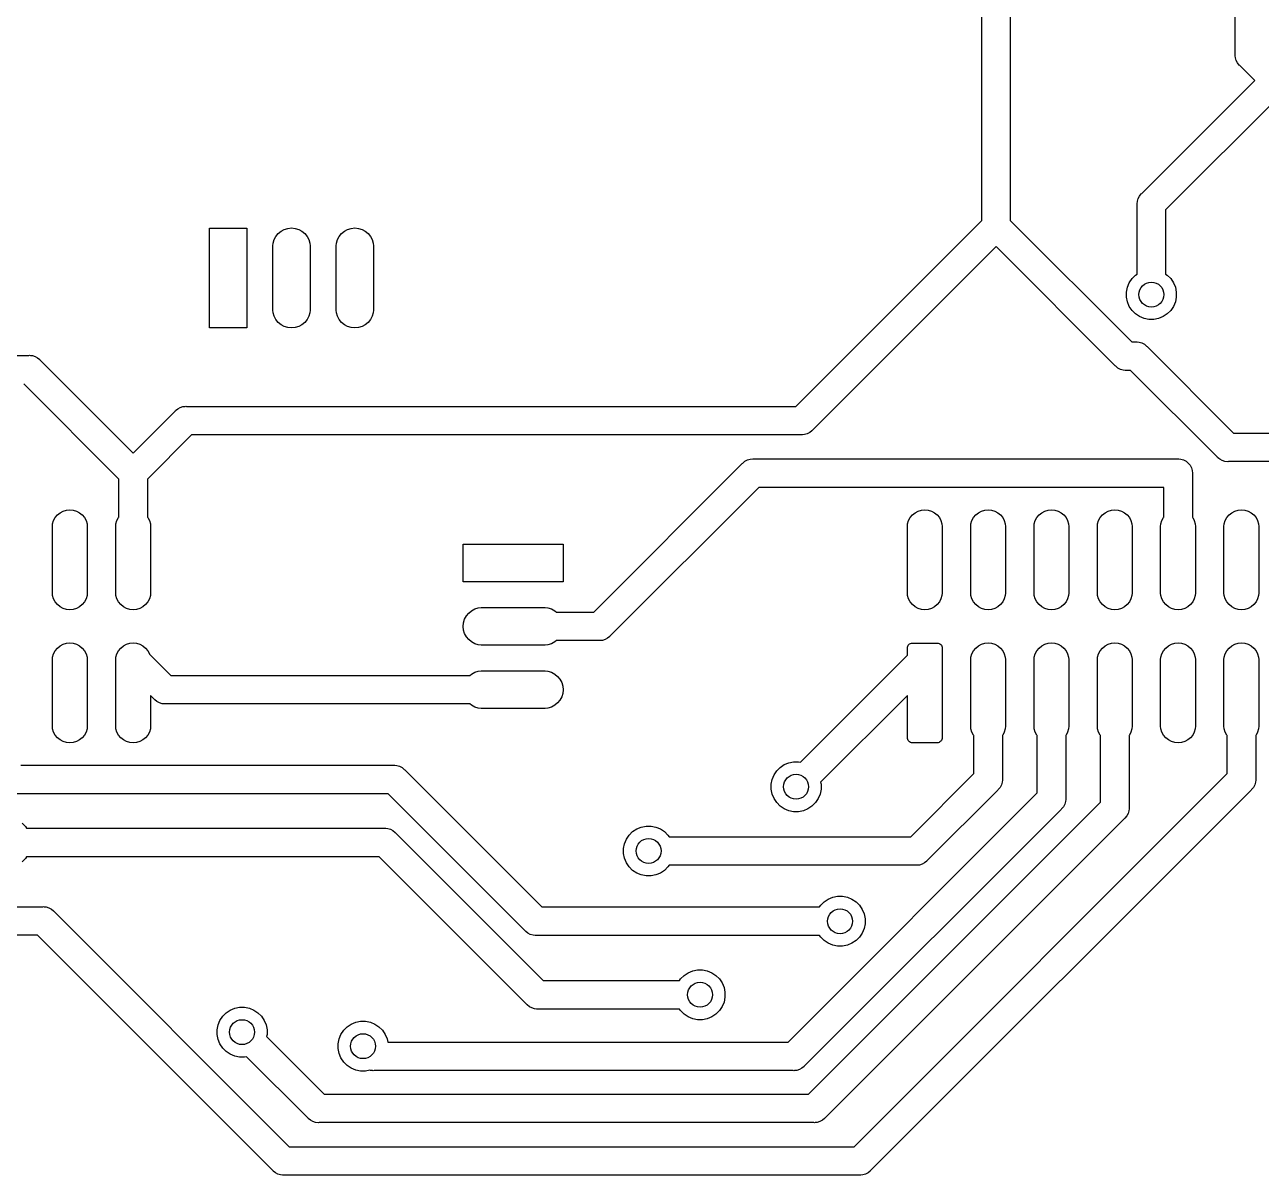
# Model space of a CAD drawing. Extents: x 0.18 to 6.66, y 0.19 to 4.01.
# Drawn here: x 3.454 to 5.406, y 0.283 to 2.1 of the extents above; entities that cross this region are included whole.
import ezdxf

# ---------------------------------------------------------------- set-up
doc = ezdxf.new("R2010")
doc.units = 0
doc.header["$MEASUREMENT"] = 0
doc.layers.add('BLACK', color=7, linetype='CONTINUOUS')

msp = doc.modelspace()

# ---------------------------------------------------------------- linework, layer by layer
at = {"layer": 'BLACK', "linetype": 'CONTINUOUS'}
for p, q in [((5.36503, 2.05305), (5.36503, 3.3818)), ((4.96497, 1.79082), (4.96497, 2.93428)), ((5.00997, 2.9425), (5.00997, 1.79082)), ((5.36492, 2.05194), (5.36503, 2.05305)), ((5.36503, 2.05084), (5.36492, 2.05194)), ((5.36536, 2.04753), (5.36503, 2.05084)), ((5.36664, 2.04329), (5.36536, 2.04753)), ((5.36873, 2.03938), (5.36664, 2.04329)), ((5.37154, 2.03596), (5.36873, 2.03938)), ((5.3724, 2.03525), (5.37154, 2.03596)), ((5.39594, 2.01172), (5.3724, 2.03525)), ((5.21766, 1.83345), (5.39594, 2.01172)), ((5.43708, 1.98922), (5.25529, 1.80744)), ((5.21018, 1.81676), (5.21062, 1.82117)), ((5.21029, 1.81565), (5.21018, 1.81676)), ((5.21062, 1.82117), (5.2119, 1.82541)), ((5.2119, 1.82541), (5.21399, 1.82932)), ((5.21399, 1.82932), (5.21495, 1.83049)), ((5.21495, 1.83049), (5.2168, 1.83274)), ((5.2168, 1.83274), (5.21766, 1.83345)), ((5.21029, 1.7061), (5.21029, 1.81565)), ((5.25529, 1.80744), (5.25529, 1.7061)), ((3.74547, 1.62126), (3.74547, 1.77874)), ((3.74547, 1.77874), (3.80453, 1.77874)), ((3.80453, 1.77874), (3.80453, 1.62126)), ((3.86365, 1.77662), (3.86921, 1.77831)), ((3.86921, 1.77831), (3.875, 1.77888)), ((3.875, 1.77888), (3.88079, 1.77831)), ((3.88079, 1.77831), (3.88635, 1.77662)), ((3.96365, 1.77662), (3.96921, 1.77831)), ((3.96921, 1.77831), (3.975, 1.77888)), ((3.975, 1.77888), (3.98079, 1.77831)), ((3.98079, 1.77831), (3.98635, 1.77662)), ((4.67145, 1.4973), (4.96497, 1.79082)), ((5.00997, 1.79082), (5.20181, 1.59898)), ((3.8459, 1.755), (3.84759, 1.76057)), ((3.84759, 1.76057), (3.85033, 1.7657)), ((3.85033, 1.7657), (3.85402, 1.77019)), ((3.85402, 1.77019), (3.85852, 1.77388)), ((3.85852, 1.77388), (3.86365, 1.77662)), ((3.88635, 1.77662), (3.89148, 1.77388)), ((3.89148, 1.77388), (3.89598, 1.77019)), ((3.89598, 1.77019), (3.89967, 1.7657)), ((3.89967, 1.7657), (3.90241, 1.76057)), ((3.90241, 1.76057), (3.9041, 1.755)), ((3.9459, 1.755), (3.94759, 1.76057)), ((3.94759, 1.76057), (3.95033, 1.7657)), ((3.95033, 1.7657), (3.95402, 1.77019)), ((3.95402, 1.77019), (3.95852, 1.77388)), ((3.95852, 1.77388), (3.96365, 1.77662)), ((3.98635, 1.77662), (3.99148, 1.77388)), ((3.99148, 1.77388), (3.99598, 1.77019)), ((3.99598, 1.77019), (3.99967, 1.7657)), ((3.99967, 1.7657), (4.00241, 1.76057)), ((4.00241, 1.76057), (4.0041, 1.755)), ((3.84547, 1.75066), (3.8459, 1.755)), ((3.84547, 1.64934), (3.84547, 1.75066)), ((3.9041, 1.755), (3.90453, 1.75066)), ((3.90453, 1.75066), (3.90453, 1.64934)), ((3.94547, 1.75066), (3.9459, 1.755)), ((3.94547, 1.64934), (3.94547, 1.75066)), ((4.0041, 1.755), (4.00453, 1.75066)), ((4.00453, 1.75066), (4.00453, 1.64934)), ((4.98747, 1.74968), (4.69746, 1.45967)), ((5.1758, 1.56135), (4.98747, 1.74968)), ((5.1979, 1.69244), (5.20221, 1.69888)), ((5.20221, 1.69888), (5.20769, 1.70437)), ((5.20769, 1.70437), (5.21029, 1.7061)), ((5.25529, 1.7061), (5.25789, 1.70437)), ((5.25789, 1.70437), (5.26337, 1.69888)), ((5.26337, 1.69888), (5.26768, 1.69244)), ((5.19342, 1.67766), (5.19493, 1.68527)), ((5.19493, 1.68527), (5.1979, 1.69244)), ((5.26768, 1.69244), (5.27065, 1.68527)), ((5.27065, 1.68527), (5.27216, 1.67766)), ((5.19342, 1.66991), (5.19342, 1.67766)), ((5.19493, 1.6623), (5.19342, 1.66991)), ((5.1979, 1.65514), (5.19493, 1.6623)), ((5.27065, 1.6623), (5.26768, 1.65514)), ((5.27216, 1.66991), (5.27065, 1.6623)), ((5.27216, 1.67766), (5.27216, 1.66991)), ((3.8459, 1.645), (3.84547, 1.64934)), ((3.84759, 1.63943), (3.8459, 1.645)), ((3.9041, 1.645), (3.90241, 1.63943)), ((3.90453, 1.64934), (3.9041, 1.645)), ((3.9459, 1.645), (3.94547, 1.64934)), ((3.94759, 1.63943), (3.9459, 1.645)), ((4.0041, 1.645), (4.00241, 1.63943)), ((4.00453, 1.64934), (4.0041, 1.645)), ((5.20221, 1.64869), (5.1979, 1.65514)), ((5.20769, 1.64321), (5.20221, 1.64869)), ((5.21414, 1.6389), (5.20769, 1.64321)), ((5.25789, 1.64321), (5.25144, 1.6389)), ((5.26337, 1.64869), (5.25789, 1.64321)), ((5.26768, 1.65514), (5.26337, 1.64869)), ((3.80453, 1.62126), (3.74547, 1.62126)), ((3.85033, 1.6343), (3.84759, 1.63943)), ((3.85402, 1.62981), (3.85033, 1.6343)), ((3.85852, 1.62612), (3.85402, 1.62981)), ((3.86365, 1.62338), (3.85852, 1.62612)), ((3.86921, 1.62169), (3.86365, 1.62338)), ((3.875, 1.62112), (3.86921, 1.62169)), ((3.88079, 1.62169), (3.875, 1.62112)), ((3.88635, 1.62338), (3.88079, 1.62169)), ((3.89148, 1.62612), (3.88635, 1.62338)), ((3.89598, 1.62981), (3.89148, 1.62612)), ((3.89967, 1.6343), (3.89598, 1.62981)), ((3.90241, 1.63943), (3.89967, 1.6343)), ((3.95033, 1.6343), (3.94759, 1.63943)), ((3.95402, 1.62981), (3.95033, 1.6343)), ((3.95852, 1.62612), (3.95402, 1.62981)), ((3.96365, 1.62338), (3.95852, 1.62612)), ((3.96921, 1.62169), (3.96365, 1.62338)), ((3.975, 1.62112), (3.96921, 1.62169)), ((3.98079, 1.62169), (3.975, 1.62112)), ((3.98635, 1.62338), (3.98079, 1.62169)), ((3.99148, 1.62612), (3.98635, 1.62338)), ((3.99598, 1.62981), (3.99148, 1.62612)), ((3.99967, 1.6343), (3.99598, 1.62981)), ((4.00241, 1.63943), (3.99967, 1.6343)), ((5.22131, 1.63593), (5.21414, 1.6389)), ((5.22891, 1.63442), (5.22131, 1.63593)), ((5.23667, 1.63442), (5.22891, 1.63442)), ((5.24428, 1.63593), (5.23667, 1.63442)), ((5.25144, 1.6389), (5.24428, 1.63593)), ((5.20181, 1.59898), (5.20816, 1.59898)), ((5.20816, 1.59898), (5.20926, 1.59909)), ((5.20926, 1.59909), (5.21037, 1.59898)), ((5.21037, 1.59898), (5.21367, 1.59865)), ((5.21367, 1.59865), (5.21792, 1.59737)), ((5.21792, 1.59737), (5.22182, 1.59528)), ((5.22182, 1.59528), (5.22525, 1.59247)), ((5.22525, 1.59247), (5.22596, 1.59161)), ((5.22596, 1.59161), (5.36257, 1.455)), ((2.91804, 1.57775), (3.46044, 1.57775)), ((3.46044, 1.57775), (3.46155, 1.57786)), ((3.46155, 1.57786), (3.46265, 1.57775)), ((3.46265, 1.57775), (3.46596, 1.57742)), ((3.46596, 1.57742), (3.4702, 1.57614)), ((3.4702, 1.57614), (3.47411, 1.57405)), ((3.47411, 1.57405), (3.47753, 1.57123)), ((3.47753, 1.57123), (3.47824, 1.57038)), ((3.47824, 1.57038), (3.625, 1.42362)), ((5.1765, 1.56049), (5.1758, 1.56135)), ((5.17993, 1.55768), (5.1765, 1.56049)), ((5.18384, 1.55559), (5.17993, 1.55768)), ((5.18808, 1.55431), (5.18384, 1.55559)), ((5.19138, 1.55398), (5.18808, 1.55431)), ((5.19249, 1.55387), (5.19138, 1.55398)), ((5.19138, 1.55398), (5.19138, 1.55398)), ((5.19359, 1.55398), (5.19249, 1.55387)), ((5.19994, 1.55398), (5.19359, 1.55398)), ((5.33656, 1.41737), (5.19994, 1.55398)), ((3.6025, 1.38248), (3.45223, 1.53275)), ((3.625, 1.42362), (3.69131, 1.48993)), ((3.69131, 1.48993), (3.69202, 1.49079)), ((3.69202, 1.49079), (3.69544, 1.4936)), ((3.69544, 1.4936), (3.69935, 1.49569)), ((3.69935, 1.49569), (3.70359, 1.49697)), ((3.70359, 1.49697), (3.7069, 1.4973)), ((3.7069, 1.4973), (3.708, 1.49741)), ((3.7069, 1.4973), (3.7069, 1.4973)), ((3.708, 1.49741), (3.70911, 1.4973)), ((3.70911, 1.4973), (4.67145, 1.4973)), ((3.71732, 1.4523), (3.6475, 1.38248)), ((4.67966, 1.4523), (3.71732, 1.4523)), ((4.68077, 1.45219), (4.67966, 1.4523)), ((4.68187, 1.4523), (4.68077, 1.45219)), ((4.68518, 1.45262), (4.68187, 1.4523)), ((4.68942, 1.45391), (4.68518, 1.45262)), ((4.69333, 1.456), (4.68942, 1.45391)), ((4.69675, 1.45881), (4.69333, 1.456)), ((4.69746, 1.45967), (4.69675, 1.45881)), ((5.36257, 1.455), (5.77389, 1.455)), ((4.35236, 1.1725), (4.58678, 1.40692)), ((4.58678, 1.40692), (4.58749, 1.40778)), ((4.58749, 1.40778), (4.59091, 1.41059)), ((4.59091, 1.41059), (4.59482, 1.41268)), ((4.59482, 1.41268), (4.59906, 1.41397)), ((4.59906, 1.41397), (4.60347, 1.4144)), ((4.60347, 1.4144), (4.60458, 1.4143)), ((4.60458, 1.4143), (5.27389, 1.4143)), ((5.27389, 1.4143), (5.275, 1.4144)), ((5.275, 1.4144), (5.27611, 1.4143)), ((5.27611, 1.4143), (5.27941, 1.41397)), ((5.27941, 1.41397), (5.28365, 1.41268)), ((5.28365, 1.41268), (5.28756, 1.41059)), ((5.28756, 1.41059), (5.29099, 1.40778)), ((5.29099, 1.40778), (5.2938, 1.40436)), ((5.33726, 1.41651), (5.33656, 1.41737)), ((5.33918, 1.41493), (5.33726, 1.41651)), ((5.34069, 1.4137), (5.33918, 1.41493)), ((5.3446, 1.41161), (5.34069, 1.4137)), ((5.34884, 1.41032), (5.3446, 1.41161)), ((5.35325, 1.40989), (5.34884, 1.41032)), ((5.35435, 1.41), (5.35325, 1.40989)), ((5.7525, 1.41), (5.35435, 1.41)), ((5.2938, 1.40436), (5.29589, 1.40045)), ((5.29589, 1.40045), (5.29717, 1.39621)), ((5.29717, 1.39621), (5.29761, 1.3918)), ((5.29761, 1.3918), (5.2975, 1.39069)), ((5.2975, 1.39069), (5.2975, 1.32232)), ((3.6025, 1.32232), (3.6025, 1.38248)), ((3.6475, 1.38248), (3.6475, 1.32232)), ((4.61279, 1.3693), (4.37837, 1.13487)), ((5.2525, 1.3693), (4.61279, 1.3693)), ((5.2525, 1.32232), (5.2525, 1.3693)), ((3.50542, 1.32588), (3.50961, 1.32932)), ((3.50961, 1.32932), (3.5144, 1.33188)), ((3.5144, 1.33188), (3.5196, 1.33346)), ((3.5196, 1.33346), (3.525, 1.33399)), ((3.525, 1.33399), (3.5304, 1.33346)), ((3.5304, 1.33346), (3.5356, 1.33188)), ((3.5356, 1.33188), (3.54039, 1.32932)), ((3.54039, 1.32932), (3.54458, 1.32588)), ((4.85542, 1.32588), (4.85961, 1.32932)), ((4.85961, 1.32932), (4.8644, 1.33188)), ((4.8644, 1.33188), (4.8696, 1.33346)), ((4.8696, 1.33346), (4.875, 1.33399)), ((4.875, 1.33399), (4.8804, 1.33346)), ((4.8804, 1.33346), (4.8856, 1.33188)), ((4.8856, 1.33188), (4.89039, 1.32932)), ((4.89039, 1.32932), (4.89458, 1.32588)), ((4.95542, 1.32588), (4.95961, 1.32932)), ((4.95961, 1.32932), (4.9644, 1.33188)), ((4.9644, 1.33188), (4.9696, 1.33346)), ((4.9696, 1.33346), (4.975, 1.33399)), ((4.975, 1.33399), (4.9804, 1.33346)), ((4.9804, 1.33346), (4.9856, 1.33188)), ((4.9856, 1.33188), (4.99039, 1.32932)), ((4.99039, 1.32932), (4.99458, 1.32588)), ((5.05542, 1.32588), (5.05961, 1.32932)), ((5.05961, 1.32932), (5.0644, 1.33188)), ((5.0644, 1.33188), (5.0696, 1.33346)), ((5.0696, 1.33346), (5.075, 1.33399)), ((5.075, 1.33399), (5.0804, 1.33346)), ((5.0804, 1.33346), (5.0856, 1.33188)), ((5.0856, 1.33188), (5.09039, 1.32932)), ((5.09039, 1.32932), (5.09458, 1.32588)), ((5.15542, 1.32588), (5.15961, 1.32932)), ((5.15961, 1.32932), (5.1644, 1.33188)), ((5.1644, 1.33188), (5.1696, 1.33346)), ((5.1696, 1.33346), (5.175, 1.33399)), ((5.175, 1.33399), (5.1804, 1.33346)), ((5.1804, 1.33346), (5.1856, 1.33188)), ((5.1856, 1.33188), (5.19039, 1.32932)), ((5.19039, 1.32932), (5.19458, 1.32588)), ((5.35542, 1.32588), (5.35961, 1.32932)), ((5.35961, 1.32932), (5.3644, 1.33188)), ((5.3644, 1.33188), (5.3696, 1.33346)), ((5.3696, 1.33346), (5.375, 1.33399)), ((5.375, 1.33399), (5.3804, 1.33346)), ((5.3804, 1.33346), (5.3856, 1.33188)), ((5.3856, 1.33188), (5.39039, 1.32932)), ((5.39039, 1.32932), (5.39458, 1.32588)), ((3.49744, 1.30765), (3.49784, 1.3117)), ((3.49784, 1.3117), (3.49942, 1.3169)), ((3.49942, 1.3169), (3.50197, 1.32168)), ((3.50197, 1.32168), (3.50542, 1.32588)), ((3.54458, 1.32588), (3.54803, 1.32168)), ((3.54803, 1.32168), (3.55058, 1.3169)), ((3.55058, 1.3169), (3.55216, 1.3117)), ((3.55216, 1.3117), (3.55256, 1.30765)), ((3.59744, 1.30765), (3.59784, 1.3117)), ((3.59784, 1.3117), (3.59942, 1.3169)), ((3.59942, 1.3169), (3.60197, 1.32168)), ((3.60197, 1.32168), (3.6025, 1.32232)), ((3.6475, 1.32232), (3.64803, 1.32168)), ((3.64803, 1.32168), (3.65058, 1.3169)), ((3.65058, 1.3169), (3.65216, 1.3117)), ((3.65216, 1.3117), (3.65256, 1.30765)), ((4.84744, 1.30765), (4.84784, 1.3117)), ((4.84784, 1.3117), (4.84942, 1.3169)), ((4.84942, 1.3169), (4.85197, 1.32168)), ((4.85197, 1.32168), (4.85542, 1.32588)), ((4.89458, 1.32588), (4.89803, 1.32168)), ((4.89803, 1.32168), (4.90058, 1.3169)), ((4.90058, 1.3169), (4.90216, 1.3117)), ((4.90216, 1.3117), (4.90256, 1.30765)), ((4.94744, 1.30765), (4.94784, 1.3117)), ((4.94784, 1.3117), (4.94942, 1.3169)), ((4.94942, 1.3169), (4.95197, 1.32168)), ((4.95197, 1.32168), (4.95542, 1.32588)), ((4.99458, 1.32588), (4.99803, 1.32168)), ((4.99803, 1.32168), (5.00058, 1.3169)), ((5.00058, 1.3169), (5.00216, 1.3117)), ((5.00216, 1.3117), (5.00256, 1.30765)), ((5.04744, 1.30765), (5.04784, 1.3117)), ((5.04784, 1.3117), (5.04942, 1.3169)), ((5.04942, 1.3169), (5.05197, 1.32168)), ((5.05197, 1.32168), (5.05542, 1.32588)), ((5.09458, 1.32588), (5.09803, 1.32168)), ((5.09803, 1.32168), (5.10058, 1.3169)), ((5.10058, 1.3169), (5.10216, 1.3117)), ((5.10216, 1.3117), (5.10256, 1.30765)), ((5.14744, 1.30765), (5.14784, 1.3117)), ((5.14784, 1.3117), (5.14942, 1.3169)), ((5.14942, 1.3169), (5.15197, 1.32168)), ((5.15197, 1.32168), (5.15542, 1.32588)), ((5.19458, 1.32588), (5.19803, 1.32168)), ((5.19803, 1.32168), (5.20058, 1.3169)), ((5.20058, 1.3169), (5.20216, 1.3117)), ((5.20216, 1.3117), (5.20256, 1.30765)), ((5.24744, 1.30765), (5.24784, 1.3117)), ((5.24784, 1.3117), (5.24942, 1.3169)), ((5.24942, 1.3169), (5.25197, 1.32168)), ((5.25197, 1.32168), (5.2525, 1.32232)), ((5.2975, 1.32232), (5.29803, 1.32168)), ((5.29803, 1.32168), (5.30058, 1.3169)), ((5.30058, 1.3169), (5.30216, 1.3117)), ((5.30216, 1.3117), (5.30256, 1.30765)), ((5.34744, 1.30765), (5.34784, 1.3117)), ((5.34784, 1.3117), (5.34942, 1.3169)), ((5.34942, 1.3169), (5.35197, 1.32168)), ((5.35197, 1.32168), (5.35542, 1.32588)), ((5.39458, 1.32588), (5.39803, 1.32168)), ((5.39803, 1.32168), (5.40058, 1.3169)), ((5.40058, 1.3169), (5.40216, 1.3117)), ((5.40216, 1.3117), (5.40256, 1.30765)), ((3.49744, 1.20258), (3.49744, 1.30765)), ((3.55256, 1.30765), (3.55256, 1.20258)), ((3.59744, 1.20258), (3.59744, 1.30765)), ((3.65256, 1.30765), (3.65256, 1.20258)), ((4.84744, 1.20258), (4.84744, 1.30765)), ((4.90256, 1.30765), (4.90256, 1.20258)), ((4.94744, 1.20258), (4.94744, 1.30765)), ((5.00256, 1.30765), (5.00256, 1.20258)), ((5.04744, 1.20258), (5.04744, 1.30765)), ((5.10256, 1.30765), (5.10256, 1.20258)), ((5.14744, 1.20258), (5.14744, 1.30765)), ((5.20256, 1.30765), (5.20256, 1.20258)), ((5.24744, 1.20258), (5.24744, 1.30765)), ((5.30256, 1.30765), (5.30256, 1.20258)), ((5.34744, 1.20258), (5.34744, 1.30765)), ((5.40256, 1.30765), (5.40256, 1.20258)), ((4.14626, 1.22047), (4.14626, 1.27953)), ((4.14626, 1.27953), (4.30374, 1.27953)), ((4.30374, 1.27953), (4.30374, 1.22047)), ((4.30374, 1.22047), (4.14626, 1.22047)), ((3.49784, 1.19853), (3.49744, 1.20258)), ((3.49942, 1.19334), (3.49784, 1.19853)), ((3.50197, 1.18855), (3.49942, 1.19334)), ((3.55058, 1.19334), (3.54803, 1.18855)), ((3.55216, 1.19853), (3.55058, 1.19334)), ((3.55256, 1.20258), (3.55216, 1.19853)), ((3.59784, 1.19853), (3.59744, 1.20258)), ((3.59942, 1.19334), (3.59784, 1.19853)), ((3.60197, 1.18855), (3.59942, 1.19334)), ((3.65058, 1.19334), (3.64803, 1.18855)), ((3.65216, 1.19853), (3.65058, 1.19334)), ((3.65256, 1.20258), (3.65216, 1.19853)), ((4.84784, 1.19853), (4.84744, 1.20258)), ((4.84942, 1.19334), (4.84784, 1.19853)), ((4.85197, 1.18855), (4.84942, 1.19334)), ((4.90058, 1.19334), (4.89803, 1.18855)), ((4.90216, 1.19853), (4.90058, 1.19334)), ((4.90256, 1.20258), (4.90216, 1.19853)), ((4.94784, 1.19853), (4.94744, 1.20258)), ((4.94942, 1.19334), (4.94784, 1.19853)), ((4.95197, 1.18855), (4.94942, 1.19334)), ((5.00058, 1.19334), (4.99803, 1.18855)), ((5.00216, 1.19853), (5.00058, 1.19334)), ((5.00256, 1.20258), (5.00216, 1.19853)), ((5.04784, 1.19853), (5.04744, 1.20258)), ((5.04942, 1.19334), (5.04784, 1.19853)), ((5.05197, 1.18855), (5.04942, 1.19334)), ((5.10058, 1.19334), (5.09803, 1.18855)), ((5.10216, 1.19853), (5.10058, 1.19334)), ((5.10256, 1.20258), (5.10216, 1.19853)), ((5.14784, 1.19853), (5.14744, 1.20258)), ((5.14942, 1.19334), (5.14784, 1.19853)), ((5.15197, 1.18855), (5.14942, 1.19334)), ((5.20058, 1.19334), (5.19803, 1.18855)), ((5.20216, 1.19853), (5.20058, 1.19334)), ((5.20256, 1.20258), (5.20216, 1.19853)), ((5.24784, 1.19853), (5.24744, 1.20258)), ((5.24942, 1.19334), (5.24784, 1.19853)), ((5.25197, 1.18855), (5.24942, 1.19334)), ((5.30058, 1.19334), (5.29803, 1.18855)), ((5.30216, 1.19853), (5.30058, 1.19334)), ((5.30256, 1.20258), (5.30216, 1.19853)), ((5.34784, 1.19853), (5.34744, 1.20258)), ((5.34942, 1.19334), (5.34784, 1.19853)), ((5.35197, 1.18855), (5.34942, 1.19334)), ((5.40058, 1.19334), (5.39803, 1.18855)), ((5.40216, 1.19853), (5.40058, 1.19334)), ((5.40256, 1.20258), (5.40216, 1.19853)), ((3.50542, 1.18436), (3.50197, 1.18855)), ((3.50961, 1.18091), (3.50542, 1.18436)), ((3.5144, 1.17835), (3.50961, 1.18091)), ((3.5196, 1.17678), (3.5144, 1.17835)), ((3.525, 1.17624), (3.5196, 1.17678)), ((3.5304, 1.17678), (3.525, 1.17624)), ((3.5356, 1.17835), (3.5304, 1.17678)), ((3.54039, 1.18091), (3.5356, 1.17835)), ((3.54458, 1.18436), (3.54039, 1.18091)), ((3.54803, 1.18855), (3.54458, 1.18436)), ((3.60542, 1.18436), (3.60197, 1.18855)), ((3.60961, 1.18091), (3.60542, 1.18436)), ((3.6144, 1.17835), (3.60961, 1.18091)), ((3.6196, 1.17678), (3.6144, 1.17835)), ((3.625, 1.17624), (3.6196, 1.17678)), ((3.6304, 1.17678), (3.625, 1.17624)), ((3.6356, 1.17835), (3.6304, 1.17678)), ((3.64039, 1.18091), (3.6356, 1.17835)), ((3.64458, 1.18436), (3.64039, 1.18091)), ((3.64803, 1.18855), (3.64458, 1.18436)), ((4.15481, 1.17098), (4.1593, 1.17467)), ((4.1593, 1.17467), (4.16443, 1.17741)), ((4.16443, 1.17741), (4.17, 1.1791)), ((4.17, 1.1791), (4.17434, 1.17953)), ((4.17434, 1.17953), (4.27566, 1.17953)), ((4.27566, 1.17953), (4.28, 1.1791)), ((4.28, 1.1791), (4.28557, 1.17741)), ((4.28557, 1.17741), (4.2907, 1.17467)), ((4.2907, 1.17467), (4.29334, 1.1725)), ((4.29334, 1.1725), (4.35236, 1.1725)), ((4.85542, 1.18436), (4.85197, 1.18855)), ((4.85961, 1.18091), (4.85542, 1.18436)), ((4.8644, 1.17835), (4.85961, 1.18091)), ((4.8696, 1.17678), (4.8644, 1.17835)), ((4.875, 1.17624), (4.8696, 1.17678)), ((4.8804, 1.17678), (4.875, 1.17624)), ((4.8856, 1.17835), (4.8804, 1.17678)), ((4.89039, 1.18091), (4.8856, 1.17835)), ((4.89458, 1.18436), (4.89039, 1.18091)), ((4.89803, 1.18855), (4.89458, 1.18436)), ((4.95542, 1.18436), (4.95197, 1.18855)), ((4.95961, 1.18091), (4.95542, 1.18436)), ((4.9644, 1.17835), (4.95961, 1.18091)), ((4.9696, 1.17678), (4.9644, 1.17835)), ((4.975, 1.17624), (4.9696, 1.17678)), ((4.9804, 1.17678), (4.975, 1.17624)), ((4.9856, 1.17835), (4.9804, 1.17678)), ((4.99039, 1.18091), (4.9856, 1.17835)), ((4.99458, 1.18436), (4.99039, 1.18091)), ((4.99803, 1.18855), (4.99458, 1.18436)), ((5.05542, 1.18436), (5.05197, 1.18855)), ((5.05961, 1.18091), (5.05542, 1.18436)), ((5.0644, 1.17835), (5.05961, 1.18091)), ((5.0696, 1.17678), (5.0644, 1.17835)), ((5.075, 1.17624), (5.0696, 1.17678)), ((5.0804, 1.17678), (5.075, 1.17624)), ((5.0856, 1.17835), (5.0804, 1.17678)), ((5.09039, 1.18091), (5.0856, 1.17835)), ((5.09458, 1.18436), (5.09039, 1.18091)), ((5.09803, 1.18855), (5.09458, 1.18436)), ((5.15542, 1.18436), (5.15197, 1.18855)), ((5.15961, 1.18091), (5.15542, 1.18436)), ((5.1644, 1.17835), (5.15961, 1.18091)), ((5.1696, 1.17678), (5.1644, 1.17835)), ((5.175, 1.17624), (5.1696, 1.17678)), ((5.1804, 1.17678), (5.175, 1.17624)), ((5.1856, 1.17835), (5.1804, 1.17678)), ((5.19039, 1.18091), (5.1856, 1.17835)), ((5.19458, 1.18436), (5.19039, 1.18091)), ((5.19803, 1.18855), (5.19458, 1.18436)), ((5.25542, 1.18436), (5.25197, 1.18855)), ((5.25961, 1.18091), (5.25542, 1.18436)), ((5.2644, 1.17835), (5.25961, 1.18091)), ((5.2696, 1.17678), (5.2644, 1.17835)), ((5.275, 1.17624), (5.2696, 1.17678)), ((5.2804, 1.17678), (5.275, 1.17624)), ((5.2856, 1.17835), (5.2804, 1.17678)), ((5.29039, 1.18091), (5.2856, 1.17835)), ((5.29458, 1.18436), (5.29039, 1.18091)), ((5.29803, 1.18855), (5.29458, 1.18436)), ((5.35542, 1.18436), (5.35197, 1.18855)), ((5.35961, 1.18091), (5.35542, 1.18436)), ((5.3644, 1.17835), (5.35961, 1.18091)), ((5.3696, 1.17678), (5.3644, 1.17835)), ((5.375, 1.17624), (5.3696, 1.17678)), ((5.3804, 1.17678), (5.375, 1.17624)), ((5.3856, 1.17835), (5.3804, 1.17678)), ((5.39039, 1.18091), (5.3856, 1.17835)), ((5.39458, 1.18436), (5.39039, 1.18091)), ((5.39803, 1.18855), (5.39458, 1.18436)), ((4.14612, 1.15), (4.14669, 1.15579)), ((4.14669, 1.15579), (4.14838, 1.16135)), ((4.14838, 1.16135), (4.15112, 1.16648)), ((4.15112, 1.16648), (4.15481, 1.17098)), ((4.14669, 1.14421), (4.14612, 1.15)), ((4.14838, 1.13865), (4.14669, 1.14421)), ((4.15112, 1.13352), (4.14838, 1.13865)), ((4.15481, 1.12902), (4.15112, 1.13352)), ((4.37766, 1.13401), (4.37424, 1.1312)), ((4.37837, 1.13487), (4.37766, 1.13401)), ((3.50197, 1.11145), (3.50542, 1.11564)), ((3.50542, 1.11564), (3.50961, 1.11909)), ((3.50961, 1.11909), (3.5144, 1.12165)), ((3.5144, 1.12165), (3.5196, 1.12322)), ((3.5196, 1.12322), (3.525, 1.12376)), ((3.525, 1.12376), (3.5304, 1.12322)), ((3.5304, 1.12322), (3.5356, 1.12165)), ((3.5356, 1.12165), (3.54039, 1.11909)), ((3.54039, 1.11909), (3.54458, 1.11564)), ((3.54458, 1.11564), (3.54803, 1.11145)), ((3.60197, 1.11145), (3.60542, 1.11564)), ((3.60542, 1.11564), (3.60961, 1.11909)), ((3.60961, 1.11909), (3.6144, 1.12165)), ((3.6144, 1.12165), (3.6196, 1.12322)), ((3.6196, 1.12322), (3.625, 1.12376)), ((3.625, 1.12376), (3.6304, 1.12322)), ((3.6304, 1.12322), (3.6356, 1.12165)), ((3.6356, 1.12165), (3.64039, 1.11909)), ((3.64039, 1.11909), (3.64458, 1.11564)), ((3.64458, 1.11564), (3.64803, 1.11145)), ((4.1593, 1.12533), (4.15481, 1.12902)), ((4.16443, 1.12259), (4.1593, 1.12533)), ((4.17, 1.1209), (4.16443, 1.12259)), ((4.17434, 1.12047), (4.17, 1.1209)), ((4.27566, 1.12047), (4.17434, 1.12047)), ((4.28, 1.1209), (4.27566, 1.12047)), ((4.28557, 1.12259), (4.28, 1.1209)), ((4.2907, 1.12533), (4.28557, 1.12259)), ((4.29334, 1.1275), (4.2907, 1.12533)), ((4.36057, 1.1275), (4.29334, 1.1275)), ((4.36168, 1.12739), (4.36057, 1.1275)), ((4.36278, 1.1275), (4.36168, 1.12739)), ((4.36609, 1.12783), (4.36278, 1.1275)), ((4.37033, 1.12911), (4.36609, 1.12783)), ((4.37424, 1.1312), (4.37033, 1.12911)), ((4.84744, 1.11552), (4.8476, 1.1171)), ((4.84744, 1.10426), (4.84744, 1.11552)), ((4.8476, 1.1171), (4.84806, 1.11862)), ((4.84806, 1.11862), (4.84881, 1.12002)), ((4.84881, 1.12002), (4.84981, 1.12125)), ((4.84981, 1.12125), (4.85104, 1.12226)), ((4.85104, 1.12226), (4.85244, 1.12301)), ((4.85244, 1.12301), (4.85396, 1.12347)), ((4.85396, 1.12347), (4.85554, 1.12362)), ((4.85554, 1.12362), (4.89446, 1.12362)), ((4.89446, 1.12362), (4.89604, 1.12347)), ((4.89604, 1.12347), (4.89756, 1.12301)), ((4.89756, 1.12301), (4.89896, 1.12226)), ((4.89896, 1.12226), (4.90019, 1.12125)), ((4.90019, 1.12125), (4.90119, 1.12002)), ((4.90119, 1.12002), (4.90194, 1.11862)), ((4.90194, 1.11862), (4.9024, 1.1171)), ((4.9024, 1.1171), (4.90256, 1.11552)), ((4.90256, 1.11552), (4.90256, 0.974244)), ((4.95197, 1.11145), (4.95542, 1.11564)), ((4.95542, 1.11564), (4.95961, 1.11909)), ((4.95961, 1.11909), (4.9644, 1.12165)), ((4.9644, 1.12165), (4.9696, 1.12322)), ((4.9696, 1.12322), (4.975, 1.12376)), ((4.975, 1.12376), (4.9804, 1.12322)), ((4.9804, 1.12322), (4.9856, 1.12165)), ((4.9856, 1.12165), (4.99039, 1.11909)), ((4.99039, 1.11909), (4.99458, 1.11564)), ((4.99458, 1.11564), (4.99803, 1.11145)), ((5.05197, 1.11145), (5.05542, 1.11564)), ((5.05542, 1.11564), (5.05961, 1.11909)), ((5.05961, 1.11909), (5.0644, 1.12165)), ((5.0644, 1.12165), (5.0696, 1.12322)), ((5.0696, 1.12322), (5.075, 1.12376)), ((5.075, 1.12376), (5.0804, 1.12322)), ((5.0804, 1.12322), (5.0856, 1.12165)), ((5.0856, 1.12165), (5.09039, 1.11909)), ((5.09039, 1.11909), (5.09458, 1.11564)), ((5.09458, 1.11564), (5.09803, 1.11145)), ((5.15197, 1.11145), (5.15542, 1.11564)), ((5.15542, 1.11564), (5.15961, 1.11909)), ((5.15961, 1.11909), (5.1644, 1.12165)), ((5.1644, 1.12165), (5.1696, 1.12322)), ((5.1696, 1.12322), (5.175, 1.12376)), ((5.175, 1.12376), (5.1804, 1.12322)), ((5.1804, 1.12322), (5.1856, 1.12165)), ((5.1856, 1.12165), (5.19039, 1.11909)), ((5.19039, 1.11909), (5.19458, 1.11564)), ((5.19458, 1.11564), (5.19803, 1.11145)), ((5.25197, 1.11145), (5.25542, 1.11564)), ((5.25542, 1.11564), (5.25961, 1.11909)), ((5.25961, 1.11909), (5.2644, 1.12165)), ((5.2644, 1.12165), (5.2696, 1.12322)), ((5.2696, 1.12322), (5.275, 1.12376)), ((5.275, 1.12376), (5.2804, 1.12322)), ((5.2804, 1.12322), (5.2856, 1.12165)), ((5.2856, 1.12165), (5.29039, 1.11909)), ((5.29039, 1.11909), (5.29458, 1.11564)), ((5.29458, 1.11564), (5.29803, 1.11145)), ((5.35197, 1.11145), (5.35542, 1.11564)), ((5.35542, 1.11564), (5.35961, 1.11909)), ((5.35961, 1.11909), (5.3644, 1.12165)), ((5.3644, 1.12165), (5.3696, 1.12322)), ((5.3696, 1.12322), (5.375, 1.12376)), ((5.375, 1.12376), (5.3804, 1.12322)), ((5.3804, 1.12322), (5.3856, 1.12165)), ((5.3856, 1.12165), (5.39039, 1.11909)), ((5.39039, 1.11909), (5.39458, 1.11564)), ((5.39458, 1.11564), (5.39803, 1.11145)), ((3.49744, 1.09742), (3.49784, 1.10147)), ((3.49744, 0.992347), (3.49744, 1.09742)), ((3.49784, 1.10147), (3.49942, 1.10666)), ((3.49942, 1.10666), (3.50197, 1.11145)), ((3.54803, 1.11145), (3.55058, 1.10666)), ((3.55058, 1.10666), (3.55216, 1.10147)), ((3.55216, 1.10147), (3.55256, 1.09742)), ((3.55256, 1.09742), (3.55256, 0.992347)), ((3.59744, 1.09742), (3.59784, 1.10147)), ((3.59744, 0.992347), (3.59744, 1.09742)), ((3.59784, 1.10147), (3.59942, 1.10666)), ((3.59942, 1.10666), (3.60197, 1.11145)), ((3.64803, 1.11145), (3.65058, 1.10666)), ((3.65058, 1.10666), (3.65077, 1.10605)), ((3.65077, 1.10605), (3.68432, 1.0725)), ((4.67872, 0.93554), (4.84744, 1.10426)), ((4.94744, 1.09742), (4.94784, 1.10147)), ((4.94744, 0.992347), (4.94744, 1.09742)), ((4.94784, 1.10147), (4.94942, 1.10666)), ((4.94942, 1.10666), (4.95197, 1.11145)), ((4.99803, 1.11145), (5.00058, 1.10666)), ((5.00058, 1.10666), (5.00216, 1.10147)), ((5.00216, 1.10147), (5.00256, 1.09742)), ((5.00256, 1.09742), (5.00256, 0.992347)), ((5.04744, 1.09742), (5.04784, 1.10147)), ((5.04744, 0.992347), (5.04744, 1.09742)), ((5.04784, 1.10147), (5.04942, 1.10666)), ((5.04942, 1.10666), (5.05197, 1.11145)), ((5.09803, 1.11145), (5.10058, 1.10666)), ((5.10058, 1.10666), (5.10216, 1.10147)), ((5.10216, 1.10147), (5.10256, 1.09742)), ((5.10256, 1.09742), (5.10256, 0.992347)), ((5.14744, 1.09742), (5.14784, 1.10147)), ((5.14744, 0.992347), (5.14744, 1.09742)), ((5.14784, 1.10147), (5.14942, 1.10666)), ((5.14942, 1.10666), (5.15197, 1.11145)), ((5.19803, 1.11145), (5.20058, 1.10666)), ((5.20058, 1.10666), (5.20216, 1.10147)), ((5.20216, 1.10147), (5.20256, 1.09742)), ((5.20256, 1.09742), (5.20256, 0.992347)), ((5.24744, 1.09742), (5.24784, 1.10147)), ((5.24744, 0.992347), (5.24744, 1.09742)), ((5.24784, 1.10147), (5.24942, 1.10666)), ((5.24942, 1.10666), (5.25197, 1.11145)), ((5.29803, 1.11145), (5.30058, 1.10666)), ((5.30058, 1.10666), (5.30216, 1.10147)), ((5.30216, 1.10147), (5.30256, 1.09742)), ((5.30256, 1.09742), (5.30256, 0.992347)), ((5.34744, 1.09742), (5.34784, 1.10147)), ((5.34744, 0.992347), (5.34744, 1.09742)), ((5.34784, 1.10147), (5.34942, 1.10666)), ((5.34942, 1.10666), (5.35197, 1.11145)), ((5.39803, 1.11145), (5.40058, 1.10666)), ((5.40058, 1.10666), (5.40216, 1.10147)), ((5.40216, 1.10147), (5.40256, 1.09742)), ((5.40256, 1.09742), (5.40256, 0.992347)), ((4.15666, 1.0725), (4.1593, 1.07467)), ((4.1593, 1.07467), (4.16443, 1.07741)), ((4.16443, 1.07741), (4.17, 1.0791)), ((4.17, 1.0791), (4.17434, 1.07953)), ((4.17434, 1.07953), (4.27566, 1.07953)), ((4.27566, 1.07953), (4.28, 1.0791)), ((4.28, 1.0791), (4.28557, 1.07741)), ((4.28557, 1.07741), (4.2907, 1.07467)), ((4.2907, 1.07467), (4.29519, 1.07098)), ((3.68432, 1.0725), (4.15666, 1.0725)), ((4.29519, 1.07098), (4.29888, 1.06648)), ((4.29888, 1.06648), (4.30162, 1.06135)), ((4.30162, 1.06135), (4.30331, 1.05579)), ((4.30331, 1.05579), (4.30388, 1.05)), ((3.65831, 1.03487), (3.65256, 1.04062)), ((3.65256, 1.04062), (3.65256, 0.992347)), ((3.65901, 1.03401), (3.65831, 1.03487)), ((4.30162, 1.03865), (4.29888, 1.03352)), ((4.30331, 1.04421), (4.30162, 1.03865)), ((4.30388, 1.05), (4.30331, 1.04421)), ((4.84744, 1.04062), (4.71054, 0.903721)), ((4.84744, 0.974244), (4.84744, 1.04062)), ((3.66244, 1.0312), (3.65901, 1.03401)), ((3.66635, 1.02911), (3.66244, 1.0312)), ((3.67059, 1.02783), (3.66635, 1.02911)), ((3.67389, 1.0275), (3.67059, 1.02783)), ((3.675, 1.02739), (3.67389, 1.0275)), ((3.67389, 1.0275), (3.67389, 1.0275)), ((3.67611, 1.0275), (3.675, 1.02739)), ((4.15666, 1.0275), (3.67611, 1.0275)), ((4.1593, 1.02533), (4.15666, 1.0275)), ((4.16443, 1.02259), (4.1593, 1.02533)), ((4.17, 1.0209), (4.16443, 1.02259)), ((4.17434, 1.02047), (4.17, 1.0209)), ((4.27566, 1.02047), (4.17434, 1.02047)), ((4.28, 1.0209), (4.27566, 1.02047)), ((4.28557, 1.02259), (4.28, 1.0209)), ((4.2907, 1.02533), (4.28557, 1.02259)), ((4.29519, 1.02902), (4.2907, 1.02533)), ((4.29888, 1.03352), (4.29519, 1.02902)), ((3.49784, 0.988298), (3.49744, 0.992347)), ((3.49942, 0.983103), (3.49784, 0.988298)), ((3.50197, 0.978316), (3.49942, 0.983103)), ((3.50542, 0.974119), (3.50197, 0.978316)), ((3.54803, 0.978316), (3.54458, 0.974119)), ((3.55058, 0.983103), (3.54803, 0.978316)), ((3.55216, 0.988298), (3.55058, 0.983103)), ((3.55256, 0.992347), (3.55216, 0.988298)), ((3.59784, 0.988298), (3.59744, 0.992347)), ((3.59942, 0.983103), (3.59784, 0.988298)), ((3.60197, 0.978316), (3.59942, 0.983103)), ((3.60542, 0.974119), (3.60197, 0.978316)), ((3.64803, 0.978316), (3.64458, 0.974119)), ((3.65058, 0.983103), (3.64803, 0.978316)), ((3.65216, 0.988298), (3.65058, 0.983103)), ((3.65256, 0.992347), (3.65216, 0.988298)), ((4.94784, 0.988298), (4.94744, 0.992347)), ((4.94942, 0.983103), (4.94784, 0.988298)), ((4.95197, 0.978316), (4.94942, 0.983103)), ((4.9525, 0.977676), (4.95197, 0.978316)), ((4.9525, 0.917525), (4.9525, 0.977676)), ((4.99803, 0.978316), (4.9975, 0.977676)), ((4.9975, 0.977676), (4.9975, 0.90931)), ((5.00058, 0.983103), (4.99803, 0.978316)), ((5.00216, 0.988298), (5.00058, 0.983103)), ((5.00256, 0.992347), (5.00216, 0.988298)), ((5.04784, 0.988298), (5.04744, 0.992347)), ((5.04942, 0.983103), (5.04784, 0.988298)), ((5.05197, 0.978316), (5.04942, 0.983103)), ((5.0525, 0.977676), (5.05197, 0.978316)), ((5.0525, 0.886989), (5.0525, 0.977676)), ((5.09803, 0.978316), (5.0975, 0.977676)), ((5.0975, 0.977676), (5.0975, 0.878775)), ((5.10058, 0.983103), (5.09803, 0.978316)), ((5.10216, 0.988298), (5.10058, 0.983103)), ((5.10256, 0.992347), (5.10216, 0.988298)), ((5.14784, 0.988298), (5.14744, 0.992347)), ((5.14942, 0.983103), (5.14784, 0.988298)), ((5.15197, 0.978316), (5.14942, 0.983103)), ((5.1525, 0.977676), (5.15197, 0.978316)), ((5.1525, 0.90931), (5.1525, 0.977676)), ((5.19803, 0.978316), (5.1975, 0.977676)), ((5.1975, 0.977676), (5.1975, 0.864282)), ((5.20058, 0.983103), (5.19803, 0.978316)), ((5.20216, 0.988298), (5.20058, 0.983103)), ((5.20256, 0.992347), (5.20216, 0.988298)), ((5.24784, 0.988298), (5.24744, 0.992347)), ((5.24942, 0.983103), (5.24784, 0.988298)), ((5.25197, 0.978316), (5.24942, 0.983103)), ((5.25542, 0.974119), (5.25197, 0.978316)), ((5.29803, 0.978316), (5.29458, 0.974119)), ((5.30058, 0.983103), (5.29803, 0.978316)), ((5.30216, 0.988298), (5.30058, 0.983103)), ((5.30256, 0.992347), (5.30216, 0.988298)), ((5.34784, 0.988298), (5.34744, 0.992347)), ((5.34942, 0.983103), (5.34784, 0.988298)), ((5.35197, 0.978316), (5.34942, 0.983103)), ((5.3525, 0.977676), (5.35197, 0.978316)), ((5.3525, 0.917525), (5.3525, 0.977676)), ((5.39803, 0.978316), (5.3975, 0.977676)), ((5.3975, 0.977676), (5.3975, 0.90931)), ((5.40058, 0.983103), (5.39803, 0.978316)), ((5.40216, 0.988298), (5.40058, 0.983103)), ((5.40256, 0.992347), (5.40216, 0.988298)), ((3.50961, 0.970675), (3.50542, 0.974119)), ((3.5144, 0.968116), (3.50961, 0.970675)), ((3.5196, 0.96654), (3.5144, 0.968116)), ((3.525, 0.966008), (3.5196, 0.96654)), ((3.5304, 0.96654), (3.525, 0.966008)), ((3.5356, 0.968116), (3.5304, 0.96654)), ((3.54039, 0.970675), (3.5356, 0.968116)), ((3.54458, 0.974119), (3.54039, 0.970675)), ((3.60961, 0.970675), (3.60542, 0.974119)), ((3.6144, 0.968116), (3.60961, 0.970675)), ((3.6196, 0.96654), (3.6144, 0.968116)), ((3.625, 0.966008), (3.6196, 0.96654)), ((3.6304, 0.96654), (3.625, 0.966008)), ((3.6356, 0.968116), (3.6304, 0.96654)), ((3.64039, 0.970675), (3.6356, 0.968116)), ((3.64458, 0.974119), (3.64039, 0.970675)), ((4.8476, 0.972663), (4.84744, 0.974244)), ((4.84806, 0.971143), (4.8476, 0.972663)), ((4.84881, 0.969743), (4.84806, 0.971143)), ((4.84981, 0.968515), (4.84881, 0.969743)), ((4.85104, 0.967507), (4.84981, 0.968515)), ((4.85244, 0.966759), (4.85104, 0.967507)), ((4.85396, 0.966297), (4.85244, 0.966759)), ((4.85554, 0.966142), (4.85396, 0.966297)), ((4.89446, 0.966142), (4.85554, 0.966142)), ((4.89604, 0.966297), (4.89446, 0.966142)), ((4.89756, 0.966759), (4.89604, 0.966297)), ((4.89896, 0.967507), (4.89756, 0.966759)), ((4.90019, 0.968515), (4.89896, 0.967507)), ((4.90119, 0.969743), (4.90019, 0.968515)), ((4.90194, 0.971143), (4.90119, 0.969743)), ((4.9024, 0.972663), (4.90194, 0.971143)), ((4.90256, 0.974244), (4.9024, 0.972663)), ((5.25961, 0.970675), (5.25542, 0.974119)), ((5.2644, 0.968116), (5.25961, 0.970675)), ((5.2696, 0.96654), (5.2644, 0.968116)), ((5.275, 0.966008), (5.2696, 0.96654)), ((5.2804, 0.96654), (5.275, 0.966008)), ((5.2856, 0.968116), (5.2804, 0.96654)), ((5.29039, 0.970675), (5.2856, 0.968116)), ((5.29458, 0.974119), (5.29039, 0.970675)), ((3.4475, 0.930705), (4.03591, 0.930705)), ((4.03591, 0.930705), (4.03702, 0.930814)), ((4.03702, 0.930814), (4.03812, 0.930705)), ((4.03812, 0.930705), (4.04143, 0.930379)), ((4.04143, 0.930379), (4.04567, 0.929093)), ((4.04567, 0.929093), (4.04958, 0.927003)), ((4.04958, 0.927003), (4.053, 0.924192)), ((4.053, 0.924192), (4.05371, 0.923333)), ((4.05371, 0.923333), (4.27008, 0.706957)), ((4.63689, 0.915428), (4.6412, 0.921876)), ((4.6412, 0.921876), (4.64668, 0.92736)), ((4.64668, 0.92736), (4.65313, 0.931669)), ((4.65313, 0.931669), (4.6603, 0.934637)), ((4.6603, 0.934637), (4.6679, 0.93615)), ((4.6679, 0.93615), (4.67566, 0.93615)), ((4.67566, 0.93615), (4.67872, 0.93554)), ((4.63241, 0.900657), (4.63392, 0.908263)), ((4.63241, 0.892902), (4.63241, 0.900657)), ((4.63392, 0.908263), (4.63689, 0.915428)), ((4.71054, 0.903721), (4.71115, 0.900657)), ((4.71115, 0.900657), (4.71115, 0.892902)), ((4.76347, 0.328492), (5.3525, 0.917525)), ((4.85281, 0.817839), (4.9525, 0.917525)), ((4.99589, 0.899553), (4.9938, 0.895644)), ((4.99717, 0.903794), (4.99589, 0.899553)), ((4.9975, 0.907099), (4.99717, 0.903794)), ((4.9975, 0.90931), (4.99761, 0.908205)), ((4.99761, 0.908205), (4.9975, 0.907099)), ((4.9975, 0.907099), (4.9975, 0.907099)), ((5.1525, 0.872497), (5.1525, 0.90931)), ((5.39589, 0.899553), (5.3938, 0.895644)), ((5.39717, 0.903794), (5.39589, 0.899553)), ((5.3975, 0.907099), (5.39717, 0.903794)), ((5.3975, 0.90931), (5.39761, 0.908205)), ((5.39761, 0.908205), (5.3975, 0.907099)), ((5.3975, 0.907099), (5.3975, 0.907099)), ((4.0277, 0.885705), (3.42611, 0.885705)), ((4.24407, 0.669328), (4.0277, 0.885705)), ((4.63392, 0.885296), (4.63241, 0.892902)), ((4.63689, 0.878131), (4.63392, 0.885296)), ((4.65905, 0.493535), (5.0525, 0.886989)), ((4.70964, 0.885296), (4.70667, 0.878131)), ((4.71115, 0.892902), (4.70964, 0.885296)), ((5.39013, 0.891513), (4.78948, 0.290864)), ((4.99013, 0.891513), (4.87883, 0.780211)), ((4.99099, 0.892218), (4.99013, 0.891513)), ((4.9938, 0.895644), (4.99099, 0.892218)), ((5.0975, 0.878775), (5.09761, 0.877669)), ((5.39099, 0.892218), (5.39013, 0.891513)), ((5.3938, 0.895644), (5.39099, 0.892218)), ((4.6412, 0.871683), (4.63689, 0.878131)), ((4.64668, 0.866199), (4.6412, 0.871683)), ((4.65313, 0.86189), (4.64668, 0.866199)), ((4.6603, 0.858922), (4.65313, 0.86189)), ((4.69043, 0.86189), (4.68326, 0.858922)), ((5.09013, 0.860978), (4.68506, 0.455907)), ((4.69688, 0.866199), (4.69043, 0.86189)), ((4.69146, 0.411453), (5.1525, 0.872497)), ((4.70236, 0.871683), (4.69688, 0.866199)), ((4.70667, 0.878131), (4.70236, 0.871683)), ((5.09099, 0.861682), (5.09013, 0.860978)), ((5.0938, 0.865108), (5.09099, 0.861682)), ((5.09589, 0.869017), (5.0938, 0.865108)), ((5.09717, 0.873259), (5.09589, 0.869017)), ((5.0975, 0.876564), (5.09717, 0.873259)), ((5.09761, 0.877669), (5.0975, 0.876564)), ((5.0975, 0.876564), (5.0975, 0.876564)), ((5.19746, 0.861682), (5.19717, 0.858766)), ((5.19761, 0.863177), (5.19746, 0.861682)), ((5.1975, 0.864282), (5.19761, 0.863177)), ((4.6679, 0.857409), (4.6603, 0.858922)), ((4.67566, 0.857409), (4.6679, 0.857409)), ((4.68326, 0.858922), (4.67566, 0.857409)), ((5.19013, 0.846486), (4.71747, 0.373825)), ((5.19099, 0.84719), (5.19013, 0.846486)), ((5.1938, 0.850616), (5.19099, 0.84719)), ((5.19589, 0.854525), (5.1938, 0.850616)), ((5.19717, 0.858766), (5.19589, 0.854525)), ((3.44951, 0.839368), (3.455, 0.833884)), ((3.455, 0.833884), (3.45673, 0.831287)), ((3.45673, 0.831287), (4.02157, 0.831287)), ((4.02157, 0.831287), (4.02267, 0.831396)), ((4.02267, 0.831396), (4.02378, 0.831287)), ((4.02378, 0.831287), (4.02708, 0.830962)), ((4.02708, 0.830962), (4.03133, 0.829675)), ((4.03133, 0.829675), (4.03523, 0.827586)), ((4.03523, 0.827586), (4.03866, 0.824774)), ((4.03866, 0.824774), (4.03936, 0.823915)), ((4.03936, 0.823915), (4.27244, 0.590843)), ((4.40392, 0.813987), (4.40823, 0.820436)), ((4.40823, 0.820436), (4.41371, 0.825919)), ((4.41371, 0.825919), (4.42016, 0.830228)), ((4.42016, 0.830228), (4.42733, 0.833196)), ((4.42733, 0.833196), (4.43493, 0.834709)), ((4.43493, 0.834709), (4.44269, 0.834709)), ((4.44269, 0.834709), (4.45029, 0.833196)), ((4.45029, 0.833196), (4.45746, 0.830228)), ((4.45746, 0.830228), (4.46391, 0.825919)), ((4.46391, 0.825919), (4.46939, 0.820436)), ((4.46939, 0.820436), (4.47113, 0.817839)), ((4.39944, 0.799216), (4.40095, 0.806822)), ((4.40095, 0.806822), (4.40392, 0.813987)), ((4.47113, 0.817839), (4.85281, 0.817839)), ((3.455, 0.78369), (3.44951, 0.778207)), ((3.45673, 0.786287), (3.455, 0.78369)), ((4.01335, 0.786287), (3.45673, 0.786287)), ((4.24643, 0.553214), (4.01335, 0.786287)), ((4.39944, 0.791461), (4.39944, 0.799216)), ((4.40095, 0.783855), (4.39944, 0.791461)), ((4.40392, 0.77669), (4.40095, 0.783855)), ((4.40823, 0.770242), (4.40392, 0.77669)), ((4.41371, 0.764758), (4.40823, 0.770242)), ((4.42016, 0.760449), (4.41371, 0.764758)), ((4.46391, 0.764758), (4.45746, 0.760449)), ((4.46939, 0.770242), (4.46391, 0.764758)), ((4.47113, 0.772839), (4.46939, 0.770242)), ((4.86103, 0.772839), (4.47113, 0.772839)), ((4.86213, 0.77273), (4.86103, 0.772839)), ((4.86324, 0.772839), (4.86213, 0.77273)), ((4.86654, 0.773164), (4.86324, 0.772839)), ((4.87079, 0.774451), (4.86654, 0.773164)), ((4.87469, 0.77654), (4.87079, 0.774451)), ((4.87812, 0.779352), (4.87469, 0.77654)), ((4.87883, 0.780211), (4.87812, 0.779352)), ((4.42733, 0.757481), (4.42016, 0.760449)), ((4.43493, 0.755969), (4.42733, 0.757481)), ((4.44269, 0.755969), (4.43493, 0.755969)), ((4.45029, 0.757481), (4.44269, 0.755969)), ((4.45746, 0.760449), (4.45029, 0.757481)), ((4.72979, 0.722314), (4.73739, 0.723827)), ((4.73739, 0.723827), (4.74515, 0.723827)), ((4.74515, 0.723827), (4.75276, 0.722314)), ((3.38036, 0.707335), (3.48221, 0.707335)), ((3.48221, 0.707335), (3.48331, 0.707444)), ((3.48331, 0.707444), (3.48442, 0.707335)), ((3.48442, 0.707335), (3.48773, 0.707009)), ((3.48773, 0.707009), (3.49197, 0.705723)), ((3.49197, 0.705723), (3.49588, 0.703633)), ((3.49588, 0.703633), (3.4993, 0.700822)), ((4.27008, 0.706957), (4.70896, 0.706957)), ((4.70896, 0.706957), (4.71069, 0.709554)), ((4.71069, 0.709554), (4.71617, 0.715037)), ((4.71617, 0.715037), (4.72262, 0.719346)), ((4.72262, 0.719346), (4.72979, 0.722314)), ((4.75276, 0.722314), (4.75992, 0.719346)), ((4.75992, 0.719346), (4.76637, 0.715037)), ((4.76637, 0.715037), (4.77185, 0.709554)), ((4.77185, 0.709554), (4.77616, 0.703105)), ((4.77616, 0.703105), (4.77913, 0.695941)), ((3.4993, 0.700822), (3.50001, 0.699963)), ((3.50001, 0.699963), (3.87148, 0.328492)), ((4.77913, 0.695941), (4.78064, 0.688334)), ((4.78064, 0.688334), (4.78064, 0.680579)), ((4.24478, 0.66847), (4.24407, 0.669328)), ((4.2482, 0.665658), (4.24478, 0.66847)), ((4.25211, 0.663569), (4.2482, 0.665658)), ((4.77616, 0.665808), (4.77185, 0.65936)), ((4.77913, 0.672973), (4.77616, 0.665808)), ((4.78064, 0.680579), (4.77913, 0.672973)), ((3.474, 0.662335), (3.34346, 0.662335)), ((3.84547, 0.290864), (3.474, 0.662335)), ((4.25635, 0.662282), (4.25211, 0.663569)), ((4.25966, 0.661957), (4.25635, 0.662282)), ((4.26076, 0.661848), (4.25966, 0.661957)), ((4.26187, 0.661957), (4.26076, 0.661848)), ((4.70896, 0.661957), (4.26187, 0.661957)), ((4.71069, 0.65936), (4.70896, 0.661957)), ((4.71617, 0.653876), (4.71069, 0.65936)), ((4.72262, 0.649567), (4.71617, 0.653876)), ((4.72979, 0.6466), (4.72262, 0.649567)), ((4.73739, 0.645087), (4.72979, 0.6466)), ((4.74515, 0.645087), (4.73739, 0.645087)), ((4.75276, 0.6466), (4.74515, 0.645087)), ((4.75992, 0.649567), (4.75276, 0.6466)), ((4.76637, 0.653876), (4.75992, 0.649567)), ((4.77185, 0.65936), (4.76637, 0.653876)), ((4.50144, 0.603232), (4.50861, 0.6062)), ((4.50861, 0.6062), (4.51621, 0.607713)), ((4.51621, 0.607713), (4.52397, 0.607713)), ((4.52397, 0.607713), (4.53157, 0.6062)), ((4.53157, 0.6062), (4.53874, 0.603232)), ((4.27244, 0.590843), (4.48777, 0.590843)), ((4.48777, 0.590843), (4.48951, 0.593439)), ((4.48951, 0.593439), (4.49499, 0.598923)), ((4.49499, 0.598923), (4.50144, 0.603232)), ((4.53874, 0.603232), (4.54519, 0.598923)), ((4.54519, 0.598923), (4.55067, 0.593439)), ((4.55067, 0.593439), (4.55498, 0.586991)), ((4.55498, 0.586991), (4.55795, 0.579826)), ((4.55795, 0.579826), (4.55946, 0.57222)), ((4.55946, 0.57222), (4.55946, 0.564465)), ((3.77833, 0.544216), (3.7855, 0.547184)), ((3.7855, 0.547184), (3.7931, 0.548697)), ((3.7931, 0.548697), (3.80086, 0.548697)), ((3.80086, 0.548697), (3.80846, 0.547184)), ((3.80846, 0.547184), (3.81563, 0.544216)), ((4.24713, 0.552356), (4.24643, 0.553214)), ((4.25056, 0.549544), (4.24713, 0.552356)), ((4.25447, 0.547455), (4.25056, 0.549544)), ((4.25871, 0.546168), (4.25447, 0.547455)), ((4.55498, 0.549694), (4.55067, 0.543246)), ((4.55795, 0.556859), (4.55498, 0.549694)), ((4.55946, 0.564465), (4.55795, 0.556859)), ((3.75912, 0.520811), (3.76209, 0.527976)), ((3.76209, 0.527976), (3.7664, 0.534424)), ((3.7664, 0.534424), (3.77188, 0.539908)), ((3.77188, 0.539908), (3.77833, 0.544216)), ((3.81563, 0.544216), (3.82208, 0.539908)), ((3.82208, 0.539908), (3.82756, 0.534424)), ((3.82756, 0.534424), (3.83187, 0.527976)), ((3.83187, 0.527976), (3.83484, 0.520811)), ((4.26201, 0.545843), (4.25871, 0.546168)), ((4.26312, 0.545734), (4.26201, 0.545843)), ((4.26201, 0.545843), (4.26201, 0.545843)), ((4.26422, 0.545843), (4.26312, 0.545734)), ((4.48777, 0.545843), (4.26422, 0.545843)), ((4.48951, 0.543246), (4.48777, 0.545843)), ((4.49499, 0.537762), (4.48951, 0.543246)), ((4.50144, 0.533453), (4.49499, 0.537762)), ((4.50861, 0.530485), (4.50144, 0.533453)), ((4.51621, 0.528972), (4.50861, 0.530485)), ((4.52397, 0.528972), (4.51621, 0.528972)), ((4.53157, 0.530485), (4.52397, 0.528972)), ((4.53874, 0.533453), (4.53157, 0.530485)), ((4.54519, 0.537762), (4.53874, 0.533453)), ((4.55067, 0.543246), (4.54519, 0.537762)), ((3.75761, 0.513204), (3.75912, 0.520811)), ((3.75761, 0.505449), (3.75761, 0.513204)), ((3.83484, 0.520811), (3.83635, 0.513204)), ((3.83635, 0.513204), (3.83635, 0.505449)), ((3.95317, 0.505822), (3.95748, 0.51227)), ((3.95748, 0.51227), (3.96297, 0.517754)), ((3.96297, 0.517754), (3.96941, 0.522063)), ((3.96941, 0.522063), (3.97658, 0.52503)), ((3.97658, 0.52503), (3.98419, 0.526543)), ((3.98419, 0.526543), (3.99194, 0.526543)), ((3.99194, 0.526543), (3.99955, 0.52503)), ((3.99955, 0.52503), (4.00671, 0.522063)), ((4.00671, 0.522063), (4.01316, 0.517754)), ((4.01316, 0.517754), (4.01864, 0.51227)), ((4.01864, 0.51227), (4.02295, 0.505822)), ((3.75912, 0.497843), (3.75761, 0.505449)), ((3.76209, 0.490678), (3.75912, 0.497843)), ((3.7664, 0.48423), (3.76209, 0.490678)), ((3.83635, 0.505449), (3.83574, 0.502386)), ((3.83574, 0.502386), (3.92667, 0.411453)), ((3.94869, 0.491051), (3.95021, 0.498657)), ((3.94869, 0.483296), (3.94869, 0.491051)), ((3.95021, 0.498657), (3.95317, 0.505822)), ((4.02295, 0.505822), (4.02592, 0.498657)), ((4.02592, 0.498657), (4.02694, 0.493535)), ((4.02694, 0.493535), (4.65905, 0.493535)), ((3.77188, 0.478746), (3.7664, 0.48423)), ((3.77833, 0.474437), (3.77188, 0.478746)), ((3.7855, 0.47147), (3.77833, 0.474437)), ((3.7931, 0.469957), (3.7855, 0.47147)), ((3.80086, 0.469957), (3.7931, 0.469957)), ((3.80392, 0.470566), (3.80086, 0.469957)), ((3.90066, 0.373825), (3.80392, 0.470566)), ((3.95021, 0.475689), (3.94869, 0.483296)), ((3.95317, 0.468524), (3.95021, 0.475689)), ((3.95748, 0.462076), (3.95317, 0.468524)), ((3.96297, 0.456592), (3.95748, 0.462076)), ((3.96941, 0.452284), (3.96297, 0.456592)), ((3.97658, 0.449316), (3.96941, 0.452284)), ((3.98419, 0.447803), (3.97658, 0.449316)), ((3.99879, 0.449165), (3.99194, 0.447803)), ((3.99979, 0.448861), (3.99879, 0.449165)), ((4.67702, 0.450148), (4.67278, 0.448861)), ((4.68093, 0.452237), (4.67702, 0.450148)), ((4.68435, 0.455049), (4.68093, 0.452237)), ((4.68506, 0.455907), (4.68435, 0.455049)), ((3.99194, 0.447803), (3.98419, 0.447803)), ((4.0031, 0.448535), (3.99979, 0.448861)), ((4.0042, 0.448427), (4.0031, 0.448535)), ((4.0031, 0.448535), (4.0031, 0.448535)), ((4.00531, 0.448535), (4.0042, 0.448427)), ((4.66726, 0.448535), (4.00531, 0.448535)), ((4.66837, 0.448427), (4.66726, 0.448535)), ((4.66947, 0.448535), (4.66837, 0.448427)), ((4.67278, 0.448861), (4.66947, 0.448535)), ((3.92667, 0.411453), (4.69146, 0.411453)), ((3.90137, 0.372966), (3.90066, 0.373825)), ((3.90479, 0.370154), (3.90137, 0.372966)), ((4.71676, 0.372966), (4.71334, 0.370154)), ((4.71747, 0.373825), (4.71676, 0.372966)), ((3.9087, 0.368065), (3.90479, 0.370154)), ((3.91294, 0.366778), (3.9087, 0.368065)), ((3.91735, 0.366344), (3.91294, 0.366778)), ((3.91846, 0.366453), (3.91735, 0.366344)), ((4.69967, 0.366453), (3.91846, 0.366453)), ((4.70078, 0.366344), (4.69967, 0.366453)), ((4.70188, 0.366453), (4.70078, 0.366344)), ((4.70519, 0.366778), (4.70188, 0.366453)), ((4.70943, 0.368065), (4.70519, 0.366778)), ((4.71334, 0.370154), (4.70943, 0.368065)), ((3.87148, 0.328492), (4.76347, 0.328492)), ((3.84617, 0.290005), (3.84547, 0.290864)), ((3.8496, 0.287194), (3.84617, 0.290005)), ((3.85351, 0.285104), (3.8496, 0.287194)), ((3.85775, 0.283818), (3.85351, 0.285104)), ((3.86105, 0.283492), (3.85775, 0.283818)), ((3.86216, 0.283383), (3.86105, 0.283492)), ((3.86105, 0.283492), (3.86105, 0.283492)), ((3.86326, 0.283492), (3.86216, 0.283383)), ((4.77168, 0.283492), (3.86326, 0.283492)), ((4.77279, 0.283383), (4.77168, 0.283492)), ((4.77389, 0.283492), (4.77279, 0.283383)), ((4.7772, 0.283818), (4.77389, 0.283492)), ((4.78144, 0.285104), (4.7772, 0.283818)), ((4.78535, 0.287194), (4.78144, 0.285104)), ((4.78877, 0.290005), (4.78535, 0.287194)), ((4.78948, 0.290864), (4.78877, 0.290005))]:
    msp.add_line(p, q, dxfattribs=at)
at = {"layer": 'BLACK'}
for centre in [(5.23279, 1.67379), (4.67178, 0.89678), (4.43881, 0.795339), (4.74127, 0.684457), (4.52009, 0.568343), (3.79698, 0.509327), (3.98806, 0.487173)]:
    msp.add_circle(centre, 0.019685, dxfattribs=at)

doc.saveas('drawing.dxf')
